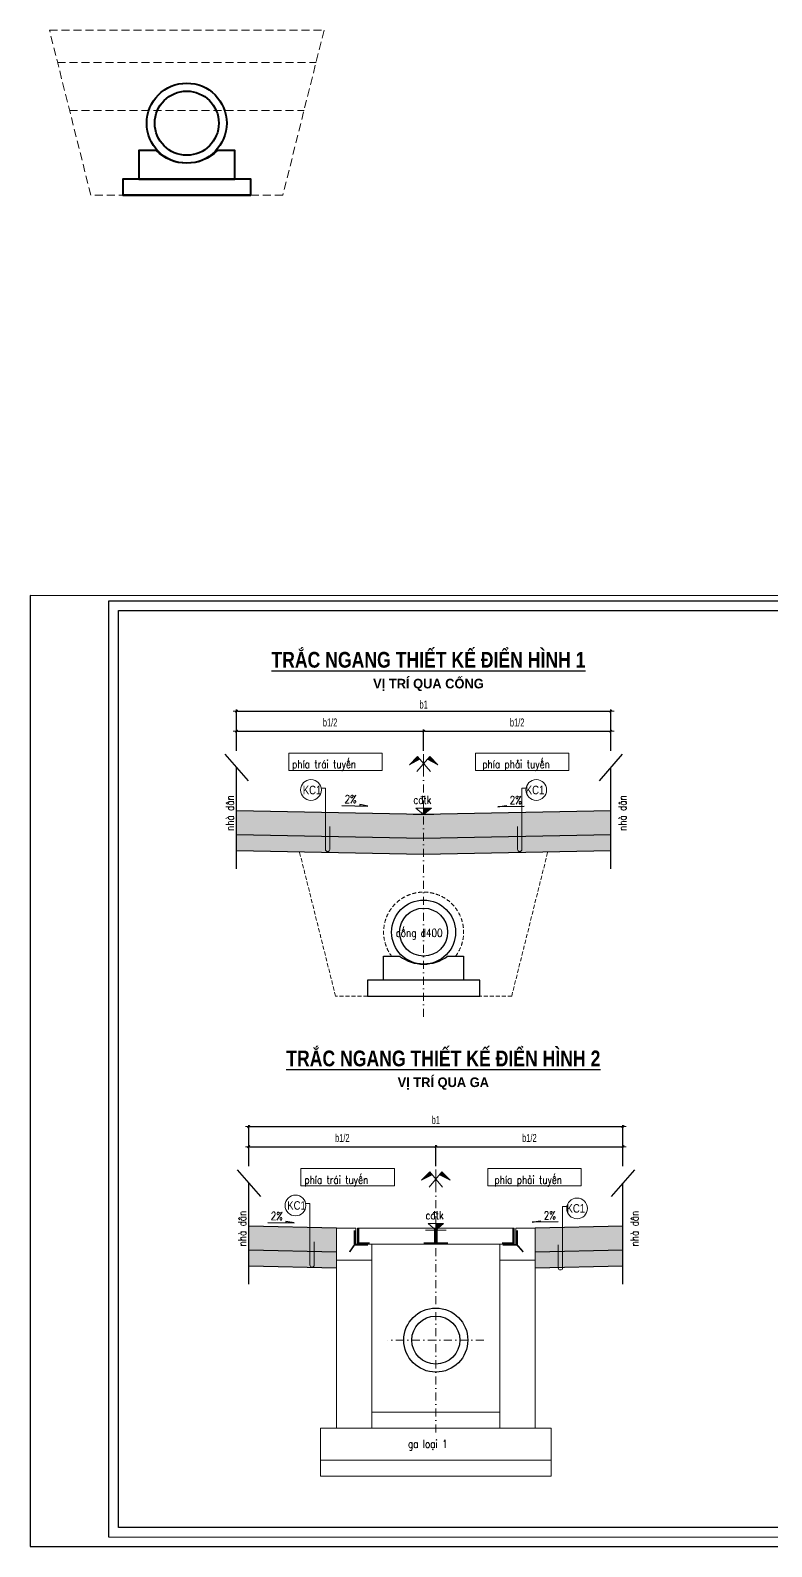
# Model space of a CAD drawing. Header units: millimetres. Extents: x -99113 to -65212, y 21211 to 34445.
# Drawn here: x -91877 to -87245, y 21211 to 30683 of the extents above; entities that cross this region are included whole.
import ezdxf
from ezdxf.enums import TextEntityAlignment as Align

# ---------------------------------------------------------------- set-up
doc = ezdxf.new("R2010")
doc.units = ezdxf.units.MM
doc.header["$MEASUREMENT"] = 0
doc.linetypes.add('DASHDOT', pattern=[1, 0.5, -0.25, 0, -0.25])
doc.linetypes.add('HIDDEN', pattern=[0.375, 0.25, -0.125])
for name, color, linetype in [('ENTTNTHIETKE1', 2, 'Continuous'), ('KHUNGTEN', 5, 'Continuous'), ('NOI', 4, 'Continuous'), ('thep', 2, 'Continuous')]:
    doc.layers.add(name, color=color, linetype=linetype)
for name, color, linetype, lineweight in [('LC Dim', 8, 'Continuous', 18), ('LC Hatch', 252, 'Continuous', 9), ('LC ISO', 153, 'Continuous', 13), ('LC MANH DUT', 35, 'HIDDEN', 5), ('LC Net dam 1', 30, 'Continuous', 30), ('LC Net dam2', 6, 'Continuous', 40), ('LC Net manh', 239, 'Continuous', 5), ('LC Net thay', 7, 'Continuous', 25), ('LC Net truc', 79, 'DASHDOT', 13), ('LC Text1', 3, 'Continuous', 20), ('LC Text2', 7, 'Continuous', 25), ('THEPDOC', 1, 'Continuous', 40)]:
    doc.layers.add(name, color=color, linetype=linetype, lineweight=lineweight)
doc.styles.add('General text 2', font='arial.ttf')
doc.styles.add('HOATBIF', font='hoatbif.shx', dxfattribs={"width": 0.7})
doc.styles.add('LC 1', font='')
doc.styles.add('LC 3', font='vnsimli.shx', dxfattribs={"width": 0.75})
doc.styles.add('LC3', font='', dxfattribs={"width": 0.8})
doc.styles.add('T1', font='Vnsimli.shx', dxfattribs={"width": 0.8})
doc.styles.get('LC 1').set_extended_font_data('.VnAvantH', bold=True)
doc.styles.get('LC3').set_extended_font_data('.VnArialH', bold=True)
doc.dimstyles.new('1-100(1-25)', dxfattribs={"dimscale": 25, "dimtxt": 2.5, "dimasz": 0.35, "dimexe": 0.5, "dimexo": 0, "dimgap": 0.8, "dimtad": 1, "dimdec": 0, "dimzin": 0, "dimdsep": 46, "dimtxsty": 'HOATBIF', "dimblk1": 'DOT', "dimblk2": 'DOT', "dimsah": 1, "dimcen": -1, "dimdle": 1, "dimclrd": 256, "dimclre": 256, "dimclrt": 4, "dimadec": 3, "dimazin": 2, "dimtfac": 0.3333333333333333, "dimtdec": 0, "dimtix": 1, "dimtmove": 2, "dimatfit": 3, "dimldrblk": 'DOT', "dimfxl": 1, "dimtvp": 0.8333333333333331, "dimtolj": 1, "dimtzin": 0, "dimarcsym": 0})

# ---------------------------------------------------------------- blocks, each defined once
blk = doc.blocks.new('DXicon')
at = {"layer": 'LC Hatch', "ltscale": 50}
for points in [[(-1.154349116972298, 4.387132476264014), (-1.900887965879519, 5.256356237832733), (-4.44734485198569, 2.692980493407958)], [(4.447344852000242, 2.692980493397044), (1.900887965864968, 5.25635623783819), (1.154349116972298, 4.387132476258557)]]:
    blk.add_hatch(color=252, dxfattribs=at).paths.add_polyline_path(points)
at = {"layer": 'LC Net manh', "color": 8, "ltscale": 50}
for p, q in [((-1.900887965864968, 5.25635623783819), (-4.447344851971138, 2.692980493418872)), ((-2.127212733117631, 0.5662843859008717), (1.900887965879519, 5.25635623783819)), ((2.127212733117631, 0.5662843859008717), (-1.900887965864968, 5.25635623783819)), ((7.275957614183426e-12, 0.04307960732694482), (7.275957614183426e-12, 6.043079607326945)), ((1.900887965879519, 5.25635623783819), (4.44734485198569, 2.692980493418872)), ((-4.447344851971138, 2.692980493418872), (-1.154349116972298, 4.387132476264014)), ((4.44734485198569, 2.692980493418872), (1.15434911698685, 4.387132476264014))]:
    blk.add_line(p, q, dxfattribs=at)
blk = doc.blocks.new('Caodo1')
at = {"layer": 'LC Text1'}
blk.add_hatch(color=4, dxfattribs=at).paths.add_polyline_path([(3.638e-12, 200.210680454169), (3.638e-12, 3.166521039738275e-15), (243.3882687822297, 200.210680454169)])
at = {"layer": 'LC Text1', "color": 4}
for p, q in [((323.6303984126134, 0), (-323.6303984126098, 0)), ((3.638e-12, 0), (3.638e-12, 200.2106804541654))]:
    blk.add_line(p, q, dxfattribs=at)
blk.add_lwpolyline([(-243.3882687822297, 200.210680454169), (243.3882687822297, 200.210680454169), (3.638e-12, 0), (3.638e-12, 0)], close=True, dxfattribs=at)
at = {"layer": 'LC Text1', "color": 4, "style": 'T1', "width": 0.8}
blk.add_attdef('%%P0,00', text='', height=250, dxfattribs=at).set_placement((-39.04586973765618, 459.5053816559738), align=Align.MIDDLE_CENTER)
blk = doc.blocks.new('DOT')
at = {"layer": 'LC Dim'}
blk.add_line((-3, 0), (3, 0), dxfattribs=at)
at = {"layer": 'LC Dim', "color": 4}
blk.add_line((-1, -1), (1, 1), dxfattribs=at)
blk.add_lwpolyline([(0.5, 1), (-1, -0.5), (-0.5, -1), (1, 0.5)], close=True, dxfattribs=at)
blk = doc.blocks.new('*D30')
at = {"layer": 'Defpoints', "color": 0, "transparency": 16777216}
for p in [(-89419.75662330385, 26304.82734963738), (-90588.7449313919, 26182.89096736278), (-89419.75662330385, 26182.89096736278)]:
    blk.add_point(p, dxfattribs=at)
at = {"layer": 'LC Dim', "lineweight": -2, "transparency": 16777216}
for p, q in [((-90588.7449313919, 26182.89096736278), (-90588.7449313919, 26314.82734963738)), ((-90581.7449313919, 26304.82734963738), (-89426.75662330385, 26304.82734963738)), ((-89419.75662330385, 26182.89096736278), (-89419.75662330385, 26314.82734963738))]:
    blk.add_line(p, q, dxfattribs=at)
at = {"layer": 'LC Dim', "lineweight": -2, "transparency": 16777216, "xscale": 7, "yscale": 7, "zscale": 7, "rotation": 180}
blk.add_blockref('DOT', (-90588.7449313919, 26304.82734963738), dxfattribs=at)
at = {"layer": 'LC Dim', "lineweight": -2, "transparency": 16777216, "xscale": 7, "yscale": 7, "zscale": 7}
blk.add_blockref('DOT', (-89419.75662330385, 26304.82734963738), dxfattribs=at)
at = {"layer": 'LC Dim', "color": 4, "transparency": 16777216, "insert": (-90004.25077734789, 26358.92258773261), "char_height": 50, "attachment_point": 5, "style": 'HOATBIF'}
blk.add_mtext('\\A1;b1/2', dxfattribs=at)
blk = doc.blocks.new('_Dot')
at = {"color": 0, "linetype": 'ByBlock', "lineweight": -2}
blk.add_line((-0.5, 0), (-1, 0), dxfattribs=at)
at = {"color": 0, "linetype": 'ByBlock', "const_width": 0.5}
blk.add_lwpolyline([(-0.25, 0, 1), (0.25, 0, 1)], format="xyb", close=True, dxfattribs=at)
blk = doc.blocks.new('*D31')
at = {"layer": 'Defpoints', "color": 0, "transparency": 16777216}
for p in [(-88250.7683152158, 26304.82734963738), (-89419.75662330385, 26182.89096736278), (-88250.7683152158, 26182.89096736278)]:
    blk.add_point(p, dxfattribs=at)
at = {"layer": 'LC Dim', "lineweight": -2, "transparency": 16777216}
for p, q in [((-89419.75662330385, 26182.89096736278), (-89419.75662330385, 26314.82734963738)), ((-89412.75662330385, 26304.82734963738), (-88257.7683152158, 26304.82734963738)), ((-88250.7683152158, 26182.89096736278), (-88250.7683152158, 26314.82734963738))]:
    blk.add_line(p, q, dxfattribs=at)
at = {"layer": 'LC Dim', "lineweight": -2, "transparency": 16777216, "xscale": 7, "yscale": 7, "zscale": 7, "rotation": 180}
blk.add_blockref('DOT', (-89419.75662330385, 26304.82734963738), dxfattribs=at)
at = {"layer": 'LC Dim', "lineweight": -2, "transparency": 16777216, "xscale": 7, "yscale": 7, "zscale": 7}
blk.add_blockref('DOT', (-88250.7683152158, 26304.82734963738), dxfattribs=at)
at = {"layer": 'LC Dim', "color": 4, "transparency": 16777216, "insert": (-88835.26246925982, 26358.92258773261), "char_height": 50, "attachment_point": 5, "style": 'HOATBIF'}
blk.add_mtext('\\A1;b1/2', dxfattribs=at)
blk = doc.blocks.new('*D32')
at = {"layer": 'Defpoints', "color": 0, "transparency": 16777216}
for p in [(-88250.7683152158, 26429.82734963738), (-90588.74493139192, 26182.89096736278), (-88250.7683152158, 26182.89096736278)]:
    blk.add_point(p, dxfattribs=at)
at = {"layer": 'LC Dim', "lineweight": -2, "transparency": 16777216}
for p, q in [((-90588.74493139192, 26182.89096736278), (-90588.74493139192, 26439.82734963738)), ((-90581.74493139192, 26429.82734963738), (-88257.7683152158, 26429.82734963738)), ((-88250.7683152158, 26182.89096736278), (-88250.7683152158, 26439.82734963738))]:
    blk.add_line(p, q, dxfattribs=at)
at = {"layer": 'LC Dim', "lineweight": -2, "transparency": 16777216, "xscale": 7, "yscale": 7, "zscale": 7, "rotation": 180}
blk.add_blockref('DOT', (-90588.74493139192, 26429.82734963738), dxfattribs=at)
at = {"layer": 'LC Dim', "lineweight": -2, "transparency": 16777216, "xscale": 7, "yscale": 7, "zscale": 7}
blk.add_blockref('DOT', (-88250.7683152158, 26429.82734963738), dxfattribs=at)
at = {"layer": 'LC Dim', "color": 4, "transparency": 16777216, "insert": (-89419.75662330387, 26470.82734963738), "char_height": 50, "attachment_point": 5, "style": 'HOATBIF'}
blk.add_mtext('\\A1;b1', dxfattribs=at)
blk = doc.blocks.new('*U5')
at = {"layer": 'LC ISO'}
blk.add_circle((0, 0), 4.25, dxfattribs=at)
at = {"layer": 'LC Text1', "style": 'General text 2', "width": 0.8, "flags": 8}
blk.add_attdef('SYMBOL', text='', height=3.5, dxfattribs=at).set_placement((0, 0), align=Align.MIDDLE_CENTER)
blk = doc.blocks.new('khung vpn')
at = {"layer": 'Defpoints'}
for p, q in [((52556.45964432618, -4195.445519303803), (52498.75819758818, -4195.445519303803)), ((52498.75819758818, -4195.445519303803), (52498.75819758818, -4235.275694307393)), ((52498.75819758818, -4235.275694307393), (52556.45964432618, -4235.275694307393))]:
    blk.add_line(p, q, dxfattribs=at)
at = {"layer": 'KHUNGTEN'}
blk.add_lwpolyline([(52556.24304850244, -4234.884980830777), (52502.04792260095, -4234.884980830777), (52502.04792260095, -4195.662115130224), (52556.24304850244, -4195.662115130224)], close=True, dxfattribs=at)
at = {"layer": 'thep'}
blk.add_lwpolyline([(52555.83215303945, -4234.474085367845), (52502.45881806394, -4234.474085367845), (52502.45881806394, -4196.073010593269), (52555.83215303945, -4196.073010593269)], close=True, dxfattribs=at)
blk = doc.blocks.new('TIEUDE1')
at = {"layer": 'LC Text2', "color": 7, "style": 'LC 1'}
blk.add_attdef('TIªU§Ò', text='', height=5, dxfattribs=at).set_placement((0, 0), align=Align.BOTTOM_CENTER)
blk.add_attdef('TL', text='', height=3, dxfattribs=at).set_placement((0, -2), align=Align.TOP_CENTER)
blk = doc.blocks.new('*D33')
at = {"layer": 'Defpoints', "color": 0, "transparency": 16777216}
for p in [(-89343.39634913644, 23709.60522827513), (-90512.3846572245, 23587.66884600053), (-89343.39634913644, 23587.66884600053)]:
    blk.add_point(p, dxfattribs=at)
at = {"layer": 'LC Dim', "lineweight": -2, "transparency": 16777216}
for p, q in [((-90512.3846572245, 23587.66884600053), (-90512.3846572245, 23719.60522827513)), ((-90505.3846572245, 23709.60522827513), (-89350.39634913644, 23709.60522827513)), ((-89343.39634913644, 23587.66884600053), (-89343.39634913644, 23719.60522827513))]:
    blk.add_line(p, q, dxfattribs=at)
at = {"layer": 'LC Dim', "lineweight": -2, "transparency": 16777216, "xscale": 7, "yscale": 7, "zscale": 7, "rotation": 180}
blk.add_blockref('DOT', (-90512.3846572245, 23709.60522827513), dxfattribs=at)
at = {"layer": 'LC Dim', "lineweight": -2, "transparency": 16777216, "xscale": 7, "yscale": 7, "zscale": 7}
blk.add_blockref('DOT', (-89343.39634913644, 23709.60522827513), dxfattribs=at)
at = {"layer": 'LC Dim', "color": 4, "transparency": 16777216, "insert": (-89927.89050318048, 23763.70046637036), "char_height": 50, "attachment_point": 5, "style": 'HOATBIF'}
blk.add_mtext('\\A1;b1/2', dxfattribs=at)
blk = doc.blocks.new('*D34')
at = {"layer": 'Defpoints', "color": 0, "transparency": 16777216}
for p in [(-88174.40804104839, 23709.60522827513), (-89343.39634913644, 23587.66884600053), (-88174.40804104839, 23587.66884600053)]:
    blk.add_point(p, dxfattribs=at)
at = {"layer": 'LC Dim', "lineweight": -2, "transparency": 16777216}
for p, q in [((-89343.39634913644, 23587.66884600053), (-89343.39634913644, 23719.60522827513)), ((-89336.39634913644, 23709.60522827513), (-88181.40804104839, 23709.60522827513)), ((-88174.40804104839, 23587.66884600053), (-88174.40804104839, 23719.60522827513))]:
    blk.add_line(p, q, dxfattribs=at)
at = {"layer": 'LC Dim', "lineweight": -2, "transparency": 16777216, "xscale": 7, "yscale": 7, "zscale": 7, "rotation": 180}
blk.add_blockref('DOT', (-89343.39634913644, 23709.60522827513), dxfattribs=at)
at = {"layer": 'LC Dim', "lineweight": -2, "transparency": 16777216, "xscale": 7, "yscale": 7, "zscale": 7}
blk.add_blockref('DOT', (-88174.40804104839, 23709.60522827513), dxfattribs=at)
at = {"layer": 'LC Dim', "color": 4, "transparency": 16777216, "insert": (-88758.9021950924, 23763.70046637036), "char_height": 50, "attachment_point": 5, "style": 'HOATBIF'}
blk.add_mtext('\\A1;b1/2', dxfattribs=at)
blk = doc.blocks.new('*D35')
at = {"layer": 'Defpoints', "color": 0, "transparency": 16777216}
for p in [(-88174.40804104839, 23834.60522827513), (-90512.38465722451, 23587.66884600053), (-88174.40804104839, 23587.66884600053)]:
    blk.add_point(p, dxfattribs=at)
at = {"layer": 'LC Dim', "lineweight": -2, "transparency": 16777216}
for p, q in [((-90512.38465722451, 23587.66884600053), (-90512.38465722451, 23844.60522827513)), ((-90505.38465722451, 23834.60522827513), (-88181.40804104839, 23834.60522827513)), ((-88174.40804104839, 23587.66884600053), (-88174.40804104839, 23844.60522827513))]:
    blk.add_line(p, q, dxfattribs=at)
at = {"layer": 'LC Dim', "lineweight": -2, "transparency": 16777216, "xscale": 7, "yscale": 7, "zscale": 7, "rotation": 180}
blk.add_blockref('DOT', (-90512.38465722451, 23834.60522827513), dxfattribs=at)
at = {"layer": 'LC Dim', "lineweight": -2, "transparency": 16777216, "xscale": 7, "yscale": 7, "zscale": 7}
blk.add_blockref('DOT', (-88174.40804104839, 23834.60522827513), dxfattribs=at)
at = {"layer": 'LC Dim', "color": 4, "transparency": 16777216, "insert": (-89343.39634913646, 23875.60522827513), "char_height": 50, "attachment_point": 5, "style": 'HOATBIF'}
blk.add_mtext('\\A1;b1', dxfattribs=at)

msp = doc.modelspace()

# ---------------------------------------------------------------- hatches: boundary and pattern name
at = {"layer": 'LC Hatch'}
h = msp.add_hatch(dxfattribs=at)
h.set_pattern_fill('AR-CONC', color=256, scale=3.75, angle=-3.420554637738544, style=0)
h.set_pattern_definition([(46.57944536226145, (7062.983484200478, 6312.068087067997), (26.70893628845909, -3.953823759861138), [2.8125, -30.9375]), (351.5794453622614, (7062.983484200478, 6312.068087067997), (-3.510937146935201, 28.46739828694888), [2.25, -24.75]), (97.03088982226146, (7065.209228859418, 6311.738601778434), (23.19799903956358, 24.51357424208389), [2.390257199999996, -26.29282919999997]), (42.76364536226146, (7063.430967833494, 6319.554725726179), (39.57991517355842, -8.58378037106958), [4.21875, -46.40625]), (93.21508085226135, (7066.729292804106, 6318.839409510321), (37.16689192639713, 34.37314025560197), [3.585387824999999, -39.43926599999998]), (347.7636093522614, (7063.430967833494, 6319.554725726179), (37.16689190208003, 34.37314023810065), [3.375, -37.1250000375]), (17.57944536226146, (7067.062416254332, 6317.459324245126), (21.44331023907765, -16.406841438122), [2.8125, -30.9375]), (322.5794453622615, (7067.062416254332, 6317.459324245126), (10.73053373365961, 26.60028365766619), [2.25, -24.75]), (68.03089010226145, (7068.849358761905, 6316.092087467698), (32.17384369557362, 10.1934421769366), [2.390257125, -26.2928292]), (34.07944536226146, (7062.983484200478, 6312.068087067997), (1.200004970087716, 12.43407329465147), [0, -24.45, 0, -25.125, 0, -24.84375]), (4.079445362261461, (7062.983484200478, 6312.068087067997), (10.7299967727084, 14.17549328533816), [0, -14.32499999999999, 0, -23.88749999999997, 0, -9.468749999999986]), (324.0794453622614, (7054.635882096605, 6312.56703131881), (19.93221375653621, -2.038684888904785), [0, -9.375, 0, -29.25, 0, -38.8125]), (314.0794453622614, (7050.892562767514, 6312.790773135319), (22.05449730746388, 2.442417824117876), [0, -12.1875, 0, -19.425, 0, -27.5625])])
h.paths.add_polyline_path([(-89419.75662330385, 25784.17826015406), (-90588.7449313919, 25807.558026316), (-90588.7449313919, 25657.558026316), (-89419.75662330385, 25634.17826015406), (-88250.7683152158, 25657.558026316), (-88250.7683152158, 25807.558026316)])
h = msp.add_hatch(dxfattribs=at)
h.set_pattern_fill('HONEY', color=256, scale=200, angle=-3.420554637738544, style=0)
h.set_pattern_definition([(356.5794453622615, (7062.983484200478, 6312.068087067997), (38.72496727080856, 19.37464605805241), [25, -50]), (116.5794453622615, (7062.983484200478, 6312.068087067997), (-36.14141931100968, 23.84948238821495), [25, -50]), (56.57944536226145, (7062.983484200478, 6312.068087067997), (2.583547959798869, 43.22412844626736), [-50, 25])])
h.paths.add_polyline_path([(-88250.7683152158, 25557.558026316), (-88250.7683152158, 25657.558026316), (-89419.75662330385, 25634.17826015406), (-90588.7449313919, 25657.558026316), (-90588.7449313919, 25557.558026316), (-89419.75662330385, 25534.17826015406)])
h = msp.add_hatch(dxfattribs=at)
h.set_pattern_fill('AR-CONC', color=256, scale=3.75, angle=-3.420554637738544, style=0)
h.set_pattern_definition([(46.57944536226145, (7139.34375836789, 3716.845965705746), (26.70893628845909, -3.953823759861138), [2.8125, -30.9375]), (351.5794453622614, (7139.34375836789, 3716.845965705746), (-3.510937146935201, 28.46739828694888), [2.25, -24.75]), (97.03088982226146, (7141.569503026829, 3716.516480416183), (23.19799903956358, 24.51357424208389), [2.390257199999995, -26.29282919999996]), (42.76364536226146, (7139.791242000905, 3724.332604363928), (39.57991517355842, -8.58378037106958), [4.21875, -46.40625]), (93.21508085226134, (7143.089566971517, 3723.617288148071), (37.16689192639713, 34.37314025560197), [3.585387824999998, -39.43926599999996]), (347.7636093522614, (7139.791242000905, 3724.332604363928), (37.16689190208003, 34.37314023810065), [3.375, -37.1250000375]), (17.57944536226146, (7143.422690421743, 3722.237202882875), (21.44331023907765, -16.406841438122), [2.8125, -30.9375]), (322.5794453622615, (7143.422690421743, 3722.237202882875), (10.73053373365961, 26.60028365766619), [2.25, -24.75]), (68.03089010226145, (7145.209632929316, 3720.869966105447), (32.17384369557362, 10.1934421769366), [2.390257125, -26.2928292]), (34.07944536226146, (7139.34375836789, 3716.845965705746), (1.200004970087716, 12.43407329465147), [0, -24.45, 0, -25.125, 0, -24.84375]), (4.079445362261461, (7139.34375836789, 3716.845965705746), (10.7299967727084, 14.17549328533816), [0, -14.32499999999998, 0, -23.88749999999996, 0, -9.468749999999982]), (324.0794453622614, (7130.996156264016, 3717.34490995656), (19.93221375653621, -2.038684888904785), [0, -9.375, 0, -29.25, 0, -38.8125]), (314.0794453622614, (7127.252836934926, 3717.568651773068), (22.05449730746388, 2.442417824117876), [0, -12.1875, 0, -19.425, 0, -27.5625])])
h.paths.add_polyline_path([(-88723.43533922674, 23201.35535899009), (-88723.43533922674, 23051.3553589901), (-88174.40804104839, 23062.33590495375), (-88174.40804104839, 23212.33590495375)])
h.paths.add_polyline_path([(-89963.35735904617, 23051.35535899009), (-89963.35735904617, 23201.35535899009), (-90512.3846572245, 23212.33590495375), (-90512.3846572245, 23062.33590495375)])
h = msp.add_hatch(dxfattribs=at)
h.set_pattern_fill('HONEY', color=256, scale=200, angle=-3.420554637738544, style=0)
h.set_pattern_definition([(356.5794453622615, (7139.34375836789, 3716.845965705746), (38.72496727080856, 19.37464605805241), [25, -50]), (116.5794453622615, (7139.34375836789, 3716.845965705746), (-36.14141931100968, 23.84948238821495), [25, -50]), (56.57944536226145, (7139.34375836789, 3716.845965705746), (2.583547959798869, 43.22412844626736), [-50, 25])])
h.paths.add_polyline_path([(-88723.43533922672, 23051.3553589901), (-88723.43533922672, 22951.3553589901), (-88174.40804104839, 22962.33590495375), (-88174.40804104839, 23062.33590495375)])
h.paths.add_polyline_path([(-89963.35735904616, 22951.3553589901), (-89963.35735904616, 23051.3553589901), (-90512.3846572245, 23062.33590495375), (-90512.3846572245, 22962.33590495375)])

# ---------------------------------------------------------------- linework, layer by layer
for points in [[(-90262.31986451815, 26168.42565055297), (-89678.68232518931, 26168.42565055297), (-89678.68232518931, 26059.16855873874), (-90262.31986451815, 26059.16855873874)], [(-88511.91213064737, 26168.42565055302), (-89095.54966997622, 26168.425650553), (-89095.54966997622, 26059.16855873877), (-88511.91213064737, 26059.16855873879)], [(-90185.95959035074, 23573.20352919072), (-89602.3220510219, 23573.20352919072), (-89602.3220510219, 23463.94643737649), (-90185.95959035074, 23463.94643737649)], [(-88435.55185647996, 23573.20352919077), (-89019.1893958088, 23573.20352919075), (-89019.1893958088, 23463.94643737652), (-88435.55185647996, 23463.94643737654)]]:
    msp.add_lwpolyline(points, close=True, dxfattribs=at)
at = {"layer": 'LC MANH DUT', "ltscale": 200}
for p, q in [((-91757.04603765169, 30682.70993204009, 0.0001172337648043138), (-90042.06987262637, 30682.70993204009, 0.0001172337648043138)), ((-91707.04603765167, 30482.70993204009, 0.0001172337648043138), (-90092.06987262637, 30482.70993204009, 0.0001172337648043138)), ((-91632.04603765164, 30182.70993204009, 0.0001172337648043138), (-90167.06987262637, 30182.70993204009, 0.0001172337648043138))]:
    msp.add_line(p, q, dxfattribs=at)
at = {"layer": 'LC MANH DUT', "ltscale": 100}
for p, q in [((-89970.05073003132, 24649.68414228965), (-90195.05073003109, 25549.68414228872)), ((-88869.46251657639, 24649.68414228965), (-88644.46251657662, 25549.68414228872)), ((-88869.46251657639, 24649.68414228965), (-89970.05073003132, 24649.68414228965))]:
    msp.add_line(p, q, dxfattribs=at)
at = {"layer": 'LC MANH DUT', "ltscale": 200, "elevation": 0.0001172501882015966}
msp.add_lwpolyline([(-90042.06987262637, 30682.70993204009), (-90299.57009134773, 29652.70905715457), (-91499.5458189302, 29652.70905715457), (-91757.04603765169, 30682.70993204008)], dxfattribs=at)
at = {"layer": 'LC MANH DUT', "ltscale": 100}
msp.add_arc((-89419.75662330385, 25049.68414228872), 250, 323.1301023474859, 216.8698976525141, dxfattribs=at)
at = {"layer": 'LC Net dam 1', "lineweight": 30}
for points in [[(-88250.7683152158, 25807.558026316), (-89419.75662330385, 25784.17826015406), (-90588.7449313919, 25807.558026316)], [(-89963.35735904616, 23201.3553589901), (-90512.3846572245, 23212.33590495375)], [(-88174.40804104839, 23212.33590495375), (-88723.43533922674, 23201.3553589901)]]:
    msp.add_lwpolyline(points, dxfattribs=at)
at = {"layer": 'LC Net dam2'}
msp.add_line((-90499.57009134773, 29652.70905715457, 0.0001172501891776969), (-91299.54581893032, 29652.7090571555, 0.0001172501862493961), dxfattribs=at)
at = {"layer": 'LC Net dam2', "elevation": 0.0001172501882015966}
msp.add_lwpolyline([(-90899.63912426744, 29752.70905715457), (-90599.72029327665, 29752.7090576314), (-90599.72029327665, 29931.79022628298), (-90708.72029327665, 29931.79022628298, -0.1989123673809951), (-90899.63912426744, 29852.70905715457, -0.1989123673809952), (-91090.55795513903, 29931.79022628298), (-91199.55795501982, 29931.79022628298), (-91199.55795501982, 29752.7090576314)], format="xyb", close=True, dxfattribs=at)
msp.add_lwpolyline([(-90499.55795513903, 29652.70905715457), (-90499.55795513903, 29752.7090576314), (-91299.55795513903, 29752.7090576314), (-91299.55795513903, 29652.70905715457)], close=True, dxfattribs=at)
at = {"layer": 'LC Net dam2'}
for radius in [250, 200]:
    msp.add_circle((-90899.63912438665, 30102.70905715457, 0.0001172337648043138), radius, dxfattribs=at)
at = {"layer": 'LC Net manh', "color": 4}
for p, q in [((-89843.43533922675, 23201.3553589901), (-89843.43533922675, 23101.3553589901)), ((-89343.39634913644, 23201.35535899005), (-89833.3573590462, 23201.35535899008)), ((-89343.39634913644, 23101.3553589901), (-89343.39634913644, 23201.35535899005)), ((-89343.39634913644, 23201.35535899005), (-88853.43533922675, 23201.35535899008)), ((-88843.43533922675, 23201.35535899008), (-88843.43533922675, 23101.3553589901)), ((-88843.43533922675, 23201.35535899009), (-88843.35735904619, 23201.35535899008)), ((-89743.43533922675, 23101.35535899011), (-89843.43533922675, 23101.35535899011)), ((-89343.39634913644, 23101.3553589901), (-89793.43533922675, 23101.3553589901)), ((-89343.39634913644, 23101.3553589901), (-88893.35735904619, 23101.3553589901)), ((-89963.35735904619, 23001.3553589901), (-89743.35735904619, 23001.3553589901)), ((-89963.3573590461, 21951.35535899012), (-89963.35735904619, 23001.3553589901)), ((-89743.35735904616, 21951.35535899012), (-89743.35735904619, 23001.3553589901)), ((-88943.43533922666, 21951.35535899012), (-88943.43533922675, 23001.3553589901)), ((-88723.43533922675, 23001.3553589901), (-88943.43533922675, 23001.3553589901)), ((-88723.43533922671, 21951.35535899012), (-88723.43533922675, 23001.3553589901)), ((-89743.43533922671, 22051.35535899011), (-88943.43533922671, 22051.35535899011)), ((-90063.43533922671, 21951.35535899011), (-88623.43533922671, 21951.35535899011)), ((-90063.43533922671, 21951.35535899011), (-90063.43533922671, 21651.35535899011)), ((-88623.43533922671, 21951.35535899011), (-88623.43533922671, 21651.35535899011)), ((-90063.43533922671, 21751.35535899011), (-88623.43533922671, 21751.35535899011)), ((-90063.43533922671, 21651.35535899011), (-88623.43533922671, 21651.35535899011))]:
    msp.add_line(p, q, dxfattribs=at)
at = {"layer": 'LC Net manh', "color": 252}
for points in [[(-90059.87297204381, 25949.12825794619), (-90033.65244948538, 25949.12825794619), (-90033.65244948538, 25566.38114758127, 0.9999999999999999), (-90006.54810891216, 25566.38114758127), (-90006.54810891216, 25710.0915427319)], [(-88779.64027456389, 25949.12825794619), (-88805.86079712232, 25949.12825794619), (-88805.86079712232, 25566.38114758127, -0.9999999999999999), (-88832.96513769554, 25566.38114758127), (-88832.96513769554, 25710.0915427319)], [(-90156.63118222855, 23353.90613658394), (-90130.41065967012, 23353.90613658394), (-90130.41065967012, 22971.15902621902, 0.9999999999999999), (-90103.3063190969, 22971.15902621902), (-90103.3063190969, 23114.86942136965)], [(-88524.87883965869, 23335.56573294871), (-88551.09936221712, 23335.56573294871), (-88551.09936221712, 22952.81862258379, -0.9999999999999999), (-88578.20370279034, 22952.81862258379), (-88578.20370279034, 23096.52901773442)]]:
    msp.add_lwpolyline(points, format="xyb", dxfattribs=at)
at = {"layer": 'LC Net manh', "color": 4}
for points in [[(-89963.35735904619, 23201.3553589901), (-89963.35735904619, 23001.3553589901), (-89743.35735904619, 23001.3553589901), (-89743.35735904619, 23101.3553589901), (-89833.35735904619, 23101.3553589901), (-89833.3573590462, 23201.3553589901)], [(-89843.43533922675, 23201.3553589901), (-89963.35735904619, 23201.3553589901)], [(-88723.43533922675, 23201.3553589901), (-88723.43533922675, 23001.3553589901), (-88943.43533922675, 23001.3553589901), (-88943.43533922675, 23101.3553589901), (-88853.43533922675, 23101.3553589901), (-88853.43533922674, 23201.3553589901)], [(-88843.43533922675, 23201.3553589901), (-88723.43533922675, 23201.3553589901)]]:
    msp.add_lwpolyline(points, dxfattribs=at)
at = {"layer": 'LC Net thay', "ltscale": 250}
for p, q in [((-90661.2449313919, 26160.50924713497), (-90516.2449313919, 25994.61415582342)), ((-88178.2683152158, 26160.50924713497), (-88323.2683152158, 25994.61415582342)), ((-90588.7449313919, 25445.25548930769), (-90588.7449313919, 26077.5617014792)), ((-88250.7683152158, 25445.25548930769), (-88250.7683152158, 26077.5617014792)), ((-90584.8846572245, 23565.28712577272), (-90439.8846572245, 23399.39203446117)), ((-88101.90804104839, 23565.28712577272), (-88246.90804104839, 23399.39203446117)), ((-90512.3846572245, 22850.03336794544), (-90512.3846572245, 23482.33958011695)), ((-88174.40804104839, 22850.03336794544), (-88174.40804104839, 23482.33958011695))]:
    msp.add_line(p, q, dxfattribs=at)
at = {"layer": 'LC Net thay'}
for points in [[(-88250.7683152158, 25657.558026316), (-89419.75662330385, 25634.17826015406), (-90588.7449313919, 25657.558026316)], [(-88250.7683152158, 25557.558026316), (-89419.75662330385, 25534.17826015406), (-90588.7449313919, 25557.558026316)], [(-89963.35735904616, 23051.3553589901), (-90512.3846572245, 23062.33590495375)], [(-88174.40804104839, 23062.33590495375), (-88723.43533922674, 23051.3553589901)], [(-89963.35735904616, 22951.3553589901), (-90512.3846572245, 22962.33590495375)], [(-88174.40804104839, 22962.33590495375), (-88723.43533922674, 22951.3553589901)]]:
    msp.add_lwpolyline(points, dxfattribs=at)
msp.add_lwpolyline([(-89169.75662330397, 24889.68414228872), (-89169.75662330397, 24749.68414228872), (-89419.75662330397, 24749.68414228872), (-89669.75662330397, 24749.68414228872), (-89669.75662330397, 24899.68414228872), (-89619.75662330397, 24899.68414228872), (-89569.75662330397, 24899.68414228872, 0.333333333330908), (-89269.75662330455, 24899.68414228826), (-89219.75662330397, 24899.68414228872), (-89169.75662330397, 24899.68414228872), (-89169.75662330397, 24749.68414228872)], format="xyb", dxfattribs=at)
msp.add_lwpolyline([(-89069.48678899392, 24649.68414228872), (-89069.48678899392, 24749.68414228872), (-89769.75662330397, 24749.68414228872), (-89769.75662330397, 24649.68414228872)], close=True, dxfattribs=at)
for centre, radius in [((-89419.75662330385, 25049.68414228872), 200), ((-89419.75662330385, 25049.68414228872), 150), ((-89343.52206740774, 22501.35533391717), 200), ((-89343.52206740774, 22501.35533391717), 150)]:
    msp.add_circle(centre, radius, dxfattribs=at)
at = {"layer": 'LC Net truc', "color": 1, "ltscale": 100}
for p, q in [((-89419.75662330385, 24519.84289662907), (-89419.75662330385, 26042.36797938887)), ((-89343.39634913644, 21924.62077526682), (-89343.39634913644, 23447.14585802662)), ((-89042.83927797148, 22501.35533391717), (-89644.20485684401, 22501.35533391717))]:
    msp.add_line(p, q, dxfattribs=at)
at = {"layer": 'NOI'}
for points in [[(-89930.98940165584, 25840.56492726209), (-89767.73903310706, 25837.29991989112), (-89819.16518962725, 25846.62395675508), (-89819.08967116413, 25838.32693265223)], [(-88791.90555314352, 25834.63342759488), (-88955.15592169229, 25831.36842022391), (-88903.7297651721, 25840.69245708787), (-88903.80528363523, 25832.39543298502)], [(-90392.25323424845, 23236.8685054055), (-90229.00286569967, 23233.60349803452), (-90280.42902221986, 23242.92753489848), (-90280.35350375673, 23234.63051079564)], [(-88579.07500661607, 23240.61402182027), (-88742.32537516484, 23237.34901444929), (-88690.89921864466, 23246.67305131325), (-88690.97473710778, 23238.37602721041)]]:
    msp.add_lwpolyline(points, dxfattribs=at)
at = {"layer": 'THEPDOC', "linetype": 'Continuous', "const_width": 10}
for points in [[(-89850.93182484341, 23186.01282513535), (-89850.93182484341, 23096.01282513535), (-89767.53098813444, 23096.01282513535)], [(-89827.13337787539, 23197.24639795367), (-89827.13337787539, 23107.24639795367), (-89757.13337787539, 23107.24639795367)], [(-89349.4996833398, 23197.24639795367), (-89349.4996833398, 23107.24639795367), (-89419.4996833398, 23107.24639795367)], [(-89337.29301493308, 23197.24639795367), (-89337.29301493308, 23107.24639795367), (-89267.29301493308, 23107.24639795367)], [(-88860.81104208234, 23197.24639795367), (-88860.81104208234, 23107.24639795367), (-88930.81104208234, 23107.24639795367)], [(-88835.81970678984, 23186.01282513533), (-88835.81970678984, 23096.01282513533), (-88926.17818893722, 23096.01282513533)], [(-89847.44547692286, 23102.68884700742), (-89882.4281248075, 23052.10214574654)], [(-88835.81970678984, 23096.01282513533), (-88797.20355123411, 23052.10214574654)]]:
    msp.add_lwpolyline(points, dxfattribs=at)

# ---------------------------------------------------------------- block references
at = {"layer": 'ENTTNTHIETKE1', "color": 6, "xscale": 149.1392047566609, "yscale": 149.1392047566609, "zscale": 149.1392047566609, "rotation": 359.9992162948523}
msp.add_blockref('khung vpn', (-7921491.693245043, 652963.9101435675, 7.975109759606586e-05), dxfattribs=at)
at = {"layer": 'LC Hatch', "xscale": 19.9999994814425, "yscale": 19.9999994814425, "zscale": 19.9999994814425}
for p in [(-89419.756623304, 26041.50638726466), (-89343.39634913659, 23446.28426590241)]:
    msp.add_blockref('DXicon', p, dxfattribs=at)
at = {"layer": 'LC Net manh'}
ref = msp.add_blockref('*U5', (-90123.63187267967, 25937.55923154233), dxfattribs=dict(at, xscale=-15.24705842815456, yscale=15.24705842815456, zscale=15.24705842815456))
ref.add_attrib('SYMBOL', 'KC1', dxfattribs={"layer": 'LC Text1', "height": 53.36470449856005, "style": 'General text 2', "width": 0.7999999999997138}).set_placement((-90117.05046846866, 25937.55923154233), align=Align.MIDDLE_CENTER)
ref = msp.add_blockref('*U5', (-88715.88137392803, 25937.55923154233), dxfattribs=dict(at, xscale=15.24705842815456, yscale=15.24705842815456, zscale=15.24705842815456))
ref.add_attrib('SYMBOL', 'KC1', dxfattribs={"layer": 'LC Text1', "height": 53.36470449856005, "style": 'General text 2', "width": 0.7999999999997138}).set_placement((-88723.68587095701, 25937.55923154233), align=Align.MIDDLE_CENTER)
ref = msp.add_blockref('*U5', (-90220.39008286441, 23342.33711018008), dxfattribs=dict(at, xscale=-15.24705842815456, yscale=15.24705842815456, zscale=15.24705842815456))
ref.add_attrib('SYMBOL', 'KC1', dxfattribs={"layer": 'LC Text1', "height": 53.36470449856005, "style": 'General text 2', "width": 0.7999999999997138}).set_placement((-90213.8086786534, 23342.33711018008), align=Align.MIDDLE_CENTER)
ref = msp.add_blockref('*U5', (-88461.11993902283, 23323.99670654485), dxfattribs=dict(at, xscale=15.24705842815456, yscale=15.24705842815456, zscale=15.24705842815456))
ref.add_attrib('SYMBOL', 'KC1', dxfattribs={"layer": 'LC Text1', "height": 53.36470449856005, "style": 'General text 2', "width": 0.7999999999997138}).set_placement((-88468.9244360518, 23323.99670654485), align=Align.MIDDLE_CENTER)
at = {"layer": 'LC Text1'}
ref = msp.add_blockref('Caodo1', (-89419.75662330385, 25784.17826015406), dxfattribs=dict(at, xscale=0.1999999948311597, yscale=0.1999999948311597, zscale=0.1999999948311597))
ref.add_attrib('%%P0,00', 'c®tk', dxfattribs={"layer": 'LC Text2', "height": 49.99999870346772, "style": 'T1', "width": 0.8}).set_placement((-89427.56579704884, 25876.07933410225), align=Align.MIDDLE_CENTER)
ref = msp.add_blockref('Caodo1', (-89343.39634913644, 23188.95613879181), dxfattribs=dict(at, xscale=0.1999999948311597, yscale=0.1999999948311597, zscale=0.1999999948311597))
ref.add_attrib('%%P0,00', 'c®tk', dxfattribs={"layer": 'LC Text2', "height": 49.99999870346772, "style": 'T1', "width": 0.8}).set_placement((-89351.20552288143, 23280.85721274), align=Align.MIDDLE_CENTER)
at = {"layer": 'LC Text2'}
ref = msp.add_blockref('TIEUDE1', (-89389.66939399834, 26672.20697773246), dxfattribs=dict(at, xscale=20.00000000004366, yscale=20.00000000004366, zscale=20.00000000004366))
ref.add_attrib('TIªU§Ò', '%%UTR¾C ngang thiÕt kÕ §IÓN H×NH 1', dxfattribs={"color": 7, "height": 98.4882920506366, "style": 'LC3', "width": 0.8}).set_placement((-89389.66939399834, 26672.20697773246), align=Align.BOTTOM_CENTER)
ref.add_attrib('TL', 'vÞ trÝ qua cèng', dxfattribs={"color": 7, "height": 60.00000000004167, "style": 'LC 1'}).set_placement((-89389.66939399834, 26632.20697773157), align=Align.TOP_CENTER)
ref = msp.add_blockref('TIEUDE1', (-89296.76025844931, 24182.01379640719), dxfattribs=dict(at, xscale=20.00000000004366, yscale=20.00000000004366, zscale=20.00000000004366))
ref.add_attrib('TIªU§Ò', '%%UTR¾C ngang thiÕt kÕ §IÓN H×NH 2', dxfattribs={"color": 7, "height": 98.4882920506366, "style": 'LC3', "width": 0.8}).set_placement((-89296.76025844931, 24182.01379640719), align=Align.BOTTOM_CENTER)
ref.add_attrib('TL', 'vÞ trÝ qua ga', dxfattribs={"color": 7, "height": 60.00000000004167, "style": 'LC 1'}).set_placement((-89296.76025844931, 24142.0137964063), align=Align.TOP_CENTER)

# ---------------------------------------------------------------- texts
at = {"layer": 'LC Text1', "color": 3, "style": 'LC 3', "width": 0.8}
for s, p in [('phÝa tr¸i tuyÕn', (-90241.17350407477, 26073.42565055297)), ('phÝa ph¶i tuyÕn', (-89053.05849109092, 26073.42565055301)), ('cèng d400', (-89593.13858173758, 25020.15298420535)), ('phÝa tr¸i tuyÕn', (-90164.81322990736, 23478.20352919072)), ('phÝa ph¶i tuyÕn', (-88976.69821692351, 23478.20352919076)), ('ga lo¹i 1', (-89517.29867578881, 21828.18008794815))]:
    msp.add_text(s, height=50.00000000001614, dxfattribs=at).set_placement(p)
for s, rotation, p in [('nhµ d©n', 90, (-90605.4572862646, 25681.65711870366)), ('2%%%', 358.8542371618194, (-89914.12184060704, 25855.83579129064)), ('2%%%', 1.145762838173219, (-88881.13959472423, 25848.45696201279)), ('nhµ d©n', 90, (-88153.10357939069, 25681.65711870366)), ('nhµ d©n', 90, (-90529.09701209719, 23086.43499734141)), ('2%%%', 358.8542371618194, (-90375.38567319965, 23252.13936943405)), ('2%%%', 1.145762838173219, (-88668.30904819678, 23254.43755623818)), ('nhµ d©n', 90, (-88076.74330522328, 23086.43499734141))]:
    msp.add_text(s, height=50.00000000001614, rotation=rotation, dxfattribs=at).set_placement(p)

# ---------------------------------------------------------------- dimensions: what is measured, and where the dimension line sits
at = {"layer": 'LC Dim', "color": 2}
for base, p1, p2, text, picture, middle in [((-88250.7683152158, 26429.82734963738), (-90588.74493139192, 26182.89096736278), (-88250.7683152158, 26182.89096736278), 'b1', '*D32', (-89419.75662330387, 26470.82734963738)), ((-89419.75662330385, 26304.82734963738), (-90588.7449313919, 26182.89096736278), (-89419.75662330385, 26182.89096736278), 'b1/2', '*D30', (-90004.25077734789, 26358.92258773261)), ((-88250.7683152158, 26304.82734963738), (-89419.75662330385, 26182.89096736278), (-88250.7683152158, 26182.89096736278), 'b1/2', '*D31', (-88835.26246925982, 26358.92258773261)), ((-88174.40804104839, 23834.60522827513), (-90512.38465722451, 23587.66884600053), (-88174.40804104839, 23587.66884600053), 'b1', '*D35', (-89343.39634913646, 23875.60522827513)), ((-89343.39634913644, 23709.60522827513), (-90512.3846572245, 23587.66884600053), (-89343.39634913644, 23587.66884600053), 'b1/2', '*D33', (-89927.89050318048, 23763.70046637036)), ((-88174.40804104839, 23709.60522827513), (-89343.39634913644, 23587.66884600053), (-88174.40804104839, 23587.66884600053), 'b1/2', '*D34', (-88758.9021950924, 23763.70046637036))]:
    dim = msp.add_linear_dim(base=base, p1=p1, p2=p2, text=text, dimstyle='1-100(1-25)', override={"dimscale": 20, "dimfxl": 2, "dimarcsym": 1}, dxfattribs=at)
    dim.commit()
    dim.dimension.update_dxf_attribs({"geometry": picture, "text_midpoint": middle})

doc.saveas('drawing.dxf')
